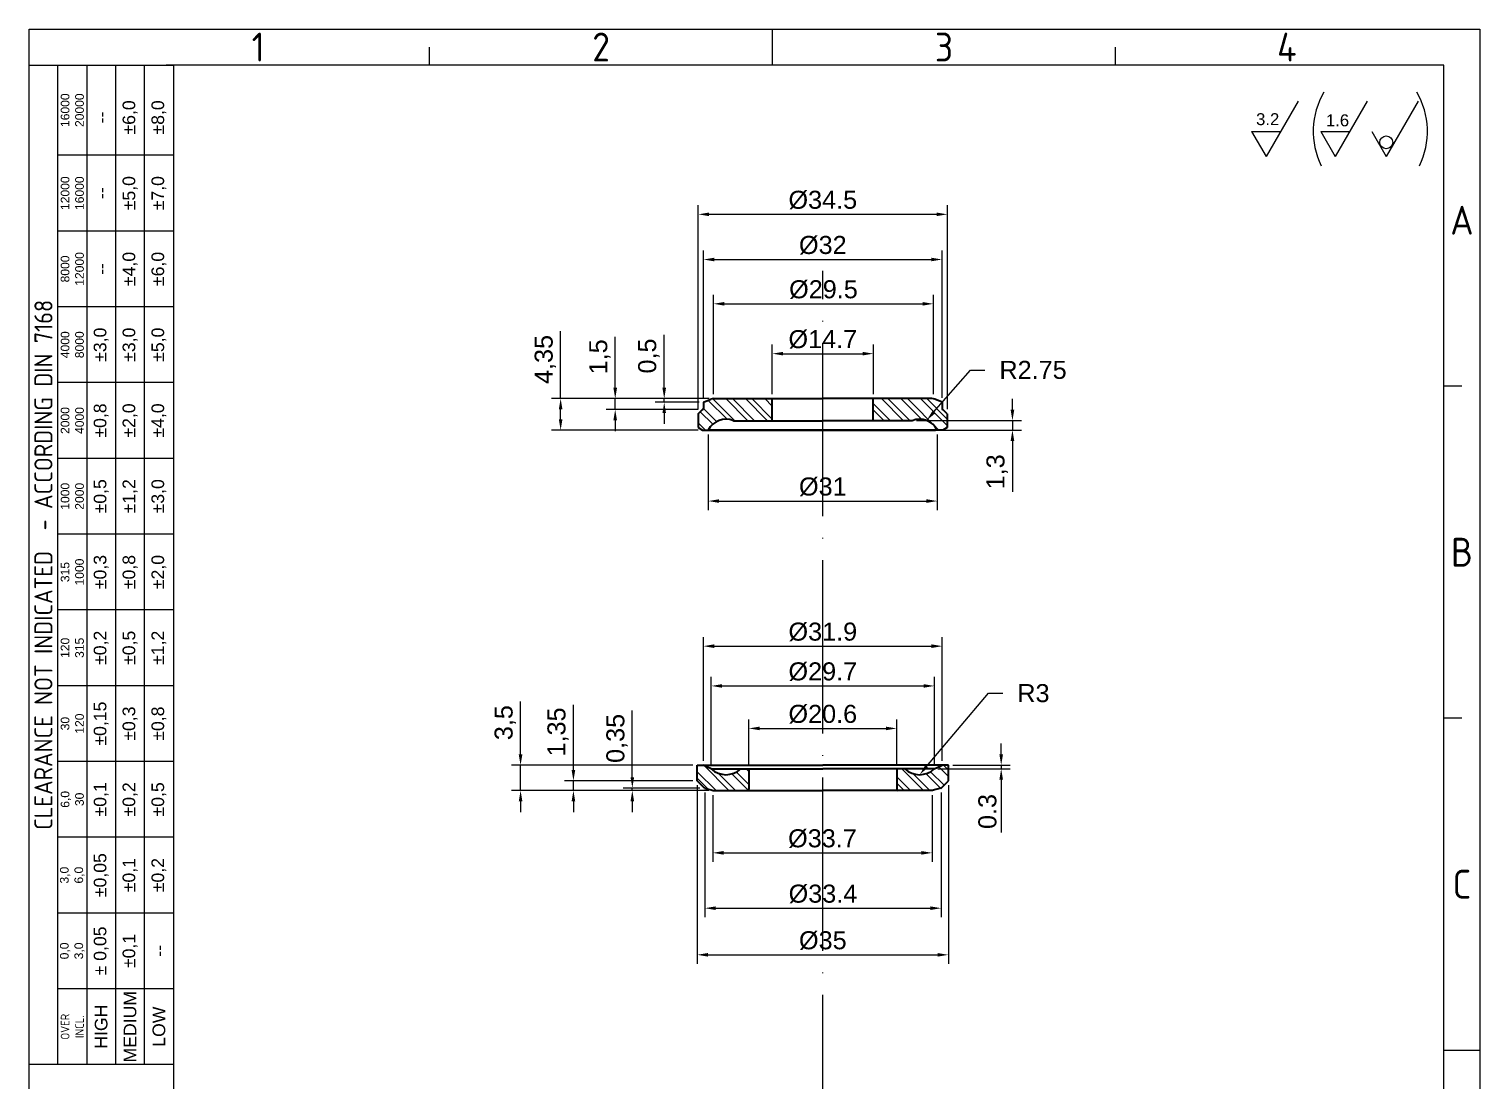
# Model space of a CAD drawing. Header units: millimetres. Extents: x 3311 to 3512, y 1102 to 1383.
# Drawn here: x 3311 to 3512, y 1236.8 to 1382.5 of the extents above; entities that cross this region are included whole.
import ezdxf
from ezdxf import colors
from ezdxf.entities.mleader import LeaderData, LeaderLine
from ezdxf.enums import TextEntityAlignment as Align
from ezdxf.math import Vec2, Vec3

# ---------------------------------------------------------------- set-up
doc = ezdxf.new("R2010")
doc.units = ezdxf.units.MM
doc.linetypes.add('ACAD_ISO04W100', pattern=[30, 24, -3, 0, -3])
for name, color, linetype, lineweight in [('AM_0', 7, 'Continuous', 40), ('AM_4', 1, 'ACAD_ISO04W100', 25), ('AM_5', 3, 'Continuous', 25), ('AM_7', 4, 'Continuous', 35)]:
    doc.layers.add(name, color=color, linetype=linetype, lineweight=lineweight)
doc.styles.add('ACISOTS', font='isocp.shx', dxfattribs={"height": 1})
doc.styles.get("Standard").update_dxf_attribs({"font": 'arial.ttf'})
doc.dimstyles.new('ISO-25', dxfattribs={"dimtxt": 2.5, "dimasz": 1.5, "dimexe": 1.25, "dimexo": 0.625, "dimtad": 1, "dimtxsty": 'Standard', "dimcen": 2.5, "dimadec": 0, "dimazin": 0, "dimtfac": 1, "dimtmove": 0, "dimatfit": 3, "dimfxl": 1, "dimarcsym": 0})

# ---------------------------------------------------------------- blocks, each defined once
blk = doc.blocks.new('*D11')
at = {"layer": 'AM_5', "color": 0, "lineweight": -2}
for p, q in [((3413.99, 1331.94), (3413.99, 1338.8)), ((3427.99, 1331.94), (3427.99, 1338.8)), ((3415.49, 1337.55), (3426.49, 1337.55))]:
    blk.add_line(p, q, dxfattribs=at)
at = {"layer": 'AM_5', "color": 0}
for points in [[(3415.49, 1337.8), (3415.49, 1337.3), (3413.99, 1337.55)], [(3426.49, 1337.8), (3426.49, 1337.3), (3427.99, 1337.55)]]:
    blk.add_solid(points, dxfattribs=at)
at = {"layer": 'Defpoints', "color": 0}
for p in [(3427.99, 1337.55), (3413.99, 1331.32), (3427.99, 1331.32)]:
    blk.add_point(p, dxfattribs=at)
at = {"layer": 'AM_5', "color": 0, "insert": (3420.99, 1339.52), "char_height": 2.5, "attachment_point": 5}
blk.add_mtext('%%C14.7', dxfattribs=at)
blk = doc.blocks.new('*D12')
at = {"layer": 'AM_5', "color": 0, "lineweight": -2}
for p, q in [((3405.86, 1331.94), (3405.86, 1345.71)), ((3436.3, 1331.92), (3436.3, 1345.71)), ((3407.36, 1344.46), (3434.8, 1344.46))]:
    blk.add_line(p, q, dxfattribs=at)
at = {"layer": 'AM_5', "color": 0}
for points in [[(3407.36, 1344.71), (3407.36, 1344.21), (3405.86, 1344.46)], [(3434.8, 1344.71), (3434.8, 1344.21), (3436.3, 1344.46)]]:
    blk.add_solid(points, dxfattribs=at)
at = {"layer": 'Defpoints', "color": 0}
for p in [(3436.3, 1344.46), (3405.86, 1331.32), (3436.3, 1331.3)]:
    blk.add_point(p, dxfattribs=at)
at = {"layer": 'AM_5', "color": 0, "insert": (3421.08, 1346.43), "char_height": 2.5, "attachment_point": 5}
blk.add_mtext('%%C29.5', dxfattribs=at)
blk = doc.blocks.new('*D13')
at = {"layer": 'AM_5', "color": 0, "lineweight": -2}
for p, q in [((3404.46, 1331.44), (3404.46, 1351.85)), ((3437.51, 1331.44), (3437.51, 1351.85)), ((3405.96, 1350.6), (3436.01, 1350.6))]:
    blk.add_line(p, q, dxfattribs=at)
at = {"layer": 'AM_5', "color": 0}
for points in [[(3405.96, 1350.85), (3405.96, 1350.35), (3404.46, 1350.6)], [(3436.01, 1350.85), (3436.01, 1350.35), (3437.51, 1350.6)]]:
    blk.add_solid(points, dxfattribs=at)
at = {"layer": 'Defpoints', "color": 0}
for p in [(3437.51, 1350.6), (3404.46, 1330.82), (3437.51, 1330.82)]:
    blk.add_point(p, dxfattribs=at)
at = {"layer": 'AM_5', "color": 0, "insert": (3420.99, 1352.57), "char_height": 2.5, "attachment_point": 5}
blk.add_mtext('%%C32', dxfattribs=at)
blk = doc.blocks.new('*D14')
at = {"layer": 'AM_5', "color": 0, "lineweight": -2}
for p, q in [((3403.74, 1329.84), (3403.74, 1358.11)), ((3405.24, 1356.86), (3436.74, 1356.86)), ((3438.24, 1329.84), (3438.24, 1358.11))]:
    blk.add_line(p, q, dxfattribs=at)
at = {"layer": 'AM_5', "color": 0}
for points in [[(3405.24, 1357.11), (3405.24, 1356.61), (3403.74, 1356.86)], [(3436.74, 1357.11), (3436.74, 1356.61), (3438.24, 1356.86)]]:
    blk.add_solid(points, dxfattribs=at)
at = {"layer": 'Defpoints', "color": 0}
for p in [(3438.24, 1356.86), (3403.74, 1329.22), (3438.24, 1329.22)]:
    blk.add_point(p, dxfattribs=at)
at = {"layer": 'AM_5', "color": 0, "insert": (3420.99, 1358.83), "char_height": 2.5, "attachment_point": 5}
blk.add_mtext('%%C34.5', dxfattribs=at)
blk = doc.blocks.new('*D15')
at = {"layer": 'AM_5', "color": 0, "lineweight": -2}
for p, q in [((3399.02, 1332.82), (3399.02, 1340.14)), ((3405.24, 1331.32), (3397.77, 1331.32)), ((3403.84, 1330.82), (3397.77, 1330.82)), ((3399.02, 1330.82), (3399.02, 1331.32)), ((3399.02, 1329.32), (3399.02, 1327.82))]:
    blk.add_line(p, q, dxfattribs=at)
at = {"layer": 'AM_5', "color": 0}
for points in [[(3398.77, 1332.82), (3399.27, 1332.82), (3399.02, 1331.32)], [(3398.77, 1329.32), (3399.27, 1329.32), (3399.02, 1330.82)]]:
    blk.add_solid(points, dxfattribs=at)
at = {"layer": 'Defpoints', "color": 0}
for p in [(3399.02, 1330.82), (3404.46, 1330.82), (3405.86, 1331.32)]:
    blk.add_point(p, dxfattribs=at)
at = {"layer": 'AM_5', "color": 0, "insert": (3396.89, 1337.23), "char_height": 2.5, "attachment_point": 5, "rotation": 90}
blk.add_mtext('0,5', dxfattribs=at)
blk = doc.blocks.new('*D16')
at = {"layer": 'AM_5', "color": 0, "lineweight": -2}
for p, q in [((3392.23, 1332.82), (3392.23, 1339.9)), ((3405.24, 1331.32), (3390.98, 1331.32)), ((3392.23, 1329.82), (3392.23, 1331.32)), ((3403.72, 1329.82), (3390.98, 1329.82)), ((3392.23, 1328.32), (3392.23, 1326.82))]:
    blk.add_line(p, q, dxfattribs=at)
at = {"layer": 'AM_5', "color": 0}
for points in [[(3391.98, 1332.82), (3392.48, 1332.82), (3392.23, 1331.32)], [(3391.98, 1328.32), (3392.48, 1328.32), (3392.23, 1329.82)]]:
    blk.add_solid(points, dxfattribs=at)
at = {"layer": 'Defpoints', "color": 0}
for p in [(3405.86, 1331.32), (3392.23, 1329.82), (3404.34, 1329.82)]:
    blk.add_point(p, dxfattribs=at)
at = {"layer": 'AM_5', "color": 0, "insert": (3390.11, 1337.11), "char_height": 2.5, "attachment_point": 5, "rotation": 90}
blk.add_mtext('1,5', dxfattribs=at)
blk = doc.blocks.new('*D17')
at = {"layer": 'AM_5', "color": 0, "lineweight": -2}
for p, q in [((3384.67, 1331.32), (3384.67, 1340.68)), ((3405.24, 1331.32), (3383.42, 1331.32)), ((3384.67, 1328.47), (3384.67, 1329.82)), ((3403.71, 1326.97), (3383.42, 1326.97))]:
    blk.add_line(p, q, dxfattribs=at)
at = {"layer": 'AM_5', "color": 0}
for points in [[(3384.42, 1329.82), (3384.92, 1329.82), (3384.67, 1331.32)], [(3384.42, 1328.47), (3384.92, 1328.47), (3384.67, 1326.97)]]:
    blk.add_solid(points, dxfattribs=at)
at = {"layer": 'Defpoints', "color": 0}
for p in [(3405.86, 1331.32), (3384.67, 1326.97), (3404.34, 1326.97)]:
    blk.add_point(p, dxfattribs=at)
at = {"layer": 'AM_5', "color": 0, "insert": (3382.55, 1336.75), "char_height": 2.5, "attachment_point": 5, "rotation": 90}
blk.add_mtext('4,35', dxfattribs=at)
blk = doc.blocks.new('*D18')
at = {"layer": 'AM_5', "color": 0, "lineweight": -2}
for p, q in [((3447.26, 1329.77), (3447.26, 1331.27)), ((3433.99, 1328.27), (3448.51, 1328.27)), ((3437.23, 1326.97), (3448.51, 1326.97)), ((3447.26, 1328.27), (3447.26, 1326.97)), ((3447.26, 1325.47), (3447.26, 1318.4))]:
    blk.add_line(p, q, dxfattribs=at)
at = {"layer": 'AM_5', "color": 0}
for points in [[(3447.01, 1329.77), (3447.51, 1329.77), (3447.26, 1328.27)], [(3447.01, 1325.47), (3447.51, 1325.47), (3447.26, 1326.97)]]:
    blk.add_solid(points, dxfattribs=at)
at = {"layer": 'Defpoints', "color": 0}
for p in [(3433.37, 1328.27), (3436.6, 1326.97), (3447.26, 1326.97)]:
    blk.add_point(p, dxfattribs=at)
at = {"layer": 'AM_5', "color": 0, "insert": (3445.14, 1321.18), "char_height": 2.5, "attachment_point": 5, "rotation": 90}
blk.add_mtext('1,3', dxfattribs=at)
blk = doc.blocks.new('*D19')
at = {"layer": 'AM_5', "color": 0, "lineweight": -2}
for p, q in [((3405.13, 1326.34), (3405.13, 1315.88)), ((3436.85, 1326.34), (3436.85, 1315.88)), ((3406.63, 1317.13), (3435.35, 1317.13))]:
    blk.add_line(p, q, dxfattribs=at)
at = {"layer": 'AM_5', "color": 0}
for points in [[(3406.63, 1317.38), (3406.63, 1316.88), (3405.13, 1317.13)], [(3435.35, 1317.38), (3435.35, 1316.88), (3436.85, 1317.13)]]:
    blk.add_solid(points, dxfattribs=at)
at = {"layer": 'Defpoints', "color": 0}
for p in [(3405.13, 1326.97), (3436.85, 1326.97), (3436.85, 1317.13)]:
    blk.add_point(p, dxfattribs=at)
at = {"layer": 'AM_5', "color": 0, "insert": (3420.99, 1319.1), "char_height": 2.5, "attachment_point": 5}
blk.add_mtext('%%C31', dxfattribs=at)
blk = doc.blocks.new('*D20')
at = {"layer": 'AM_5', "color": 0, "lineweight": -2}
for p, q in [((3403.59, 1277.74), (3403.59, 1253)), ((3438.38, 1277.74), (3438.38, 1253)), ((3405.09, 1254.25), (3436.88, 1254.25))]:
    blk.add_line(p, q, dxfattribs=at)
at = {"layer": 'AM_5', "color": 0}
for points in [[(3405.09, 1254.5), (3405.09, 1254), (3403.59, 1254.25)], [(3436.88, 1254.5), (3436.88, 1254), (3438.38, 1254.25)]]:
    blk.add_solid(points, dxfattribs=at)
at = {"layer": 'Defpoints', "color": 0}
for p in [(3403.59, 1278.36), (3438.38, 1278.36), (3438.38, 1254.25)]:
    blk.add_point(p, dxfattribs=at)
at = {"layer": 'AM_5', "color": 0, "insert": (3420.99, 1256.22), "char_height": 2.5, "attachment_point": 5}
blk.add_mtext('%%C35', dxfattribs=at)
blk = doc.blocks.new('*D21')
at = {"layer": 'AM_5', "color": 0, "lineweight": -2}
for p, q in [((3404.64, 1276.74), (3404.64, 1259.46)), ((3437.38, 1276.74), (3437.38, 1259.46)), ((3406.14, 1260.71), (3435.88, 1260.71))]:
    blk.add_line(p, q, dxfattribs=at)
at = {"layer": 'AM_5', "color": 0}
for points in [[(3406.14, 1260.96), (3406.14, 1260.46), (3404.64, 1260.71)], [(3435.88, 1260.96), (3435.88, 1260.46), (3437.38, 1260.71)]]:
    blk.add_solid(points, dxfattribs=at)
at = {"layer": 'Defpoints', "color": 0}
for p in [(3404.64, 1277.36), (3437.38, 1277.36), (3437.38, 1260.71)]:
    blk.add_point(p, dxfattribs=at)
at = {"layer": 'AM_5', "color": 0, "insert": (3421.01, 1262.68), "char_height": 2.5, "attachment_point": 5}
blk.add_mtext('%%C33.4', dxfattribs=at)
blk = doc.blocks.new('*D22')
at = {"layer": 'AM_5', "color": 0, "lineweight": -2}
for p, q in [((3405.74, 1276.39), (3405.74, 1267.13)), ((3436.13, 1276.39), (3436.13, 1267.13)), ((3407.24, 1268.38), (3434.63, 1268.38))]:
    blk.add_line(p, q, dxfattribs=at)
at = {"layer": 'AM_5', "color": 0}
for points in [[(3407.24, 1268.63), (3407.24, 1268.13), (3405.74, 1268.38)], [(3434.63, 1268.63), (3434.63, 1268.13), (3436.13, 1268.38)]]:
    blk.add_solid(points, dxfattribs=at)
at = {"layer": 'Defpoints', "color": 0}
for p in [(3405.74, 1277.01), (3436.13, 1277.01), (3436.13, 1268.38)]:
    blk.add_point(p, dxfattribs=at)
at = {"layer": 'AM_5', "color": 0, "insert": (3420.94, 1270.35), "char_height": 2.5, "attachment_point": 5}
blk.add_mtext('%%C33.7', dxfattribs=at)
blk = doc.blocks.new('*D23')
at = {"layer": 'AM_5', "color": 0, "lineweight": -2}
for p, q in [((3410.74, 1280.64), (3410.74, 1286.87)), ((3431.23, 1280.64), (3431.23, 1286.87)), ((3412.24, 1285.62), (3429.73, 1285.62))]:
    blk.add_line(p, q, dxfattribs=at)
at = {"layer": 'AM_5', "color": 0}
for points in [[(3412.24, 1285.87), (3412.24, 1285.37), (3410.74, 1285.62)], [(3429.73, 1285.87), (3429.73, 1285.37), (3431.23, 1285.62)]]:
    blk.add_solid(points, dxfattribs=at)
at = {"layer": 'Defpoints', "color": 0}
for p in [(3431.23, 1285.62), (3410.74, 1280.01), (3431.23, 1280.01)]:
    blk.add_point(p, dxfattribs=at)
at = {"layer": 'AM_5', "color": 0, "insert": (3420.99, 1287.59), "char_height": 2.5, "attachment_point": 5}
blk.add_mtext('%%C20.6', dxfattribs=at)
blk = doc.blocks.new('*D24')
at = {"layer": 'AM_5', "color": 0, "lineweight": -2}
for p, q in [((3404.44, 1281.14), (3404.44, 1298.27)), ((3405.94, 1297.02), (3436.04, 1297.02)), ((3437.54, 1281.14), (3437.54, 1298.27))]:
    blk.add_line(p, q, dxfattribs=at)
at = {"layer": 'AM_5', "color": 0}
for points in [[(3405.94, 1297.27), (3405.94, 1296.77), (3404.44, 1297.02)], [(3436.04, 1297.27), (3436.04, 1296.77), (3437.54, 1297.02)]]:
    blk.add_solid(points, dxfattribs=at)
at = {"layer": 'Defpoints', "color": 0}
for p in [(3437.54, 1297.02), (3404.44, 1280.51), (3437.54, 1280.51)]:
    blk.add_point(p, dxfattribs=at)
at = {"layer": 'AM_5', "color": 0, "insert": (3420.99, 1298.99), "char_height": 2.5, "attachment_point": 5}
blk.add_mtext('%%C31.9', dxfattribs=at)
blk = doc.blocks.new('*D25')
at = {"layer": 'AM_5', "color": 0, "lineweight": -2}
for p, q in [((3405.54, 1280.64), (3405.54, 1292.76)), ((3436.44, 1280.64), (3436.44, 1292.76)), ((3407.04, 1291.51), (3434.94, 1291.51))]:
    blk.add_line(p, q, dxfattribs=at)
at = {"layer": 'AM_5', "color": 0}
for points in [[(3407.04, 1291.76), (3407.04, 1291.26), (3405.54, 1291.51)], [(3434.94, 1291.76), (3434.94, 1291.26), (3436.44, 1291.51)]]:
    blk.add_solid(points, dxfattribs=at)
at = {"layer": 'Defpoints', "color": 0}
for p in [(3436.44, 1291.51), (3405.54, 1280.01), (3436.44, 1280.01)]:
    blk.add_point(p, dxfattribs=at)
at = {"layer": 'AM_5', "color": 0, "insert": (3420.99, 1293.48), "char_height": 2.5, "attachment_point": 5}
blk.add_mtext('%%C29.7', dxfattribs=at)
blk = doc.blocks.new('*D26')
at = {"layer": 'AM_5', "color": 0, "lineweight": -2}
for p, q in [((3394.6, 1278.86), (3394.6, 1288.12)), ((3403.97, 1277.36), (3393.35, 1277.36)), ((3405.22, 1277.01), (3393.35, 1277.01)), ((3394.6, 1277.01), (3394.6, 1277.36)), ((3394.6, 1275.51), (3394.6, 1274.01))]:
    blk.add_line(p, q, dxfattribs=at)
at = {"layer": 'AM_5', "color": 0}
for points in [[(3394.35, 1278.86), (3394.85, 1278.86), (3394.6, 1277.36)], [(3394.35, 1275.51), (3394.85, 1275.51), (3394.6, 1277.01)]]:
    blk.add_solid(points, dxfattribs=at)
at = {"layer": 'Defpoints', "color": 0}
for p in [(3394.6, 1277.36), (3404.59, 1277.36), (3405.84, 1277.01)]:
    blk.add_point(p, dxfattribs=at)
at = {"layer": 'AM_5', "color": 0, "insert": (3392.48, 1284.24), "char_height": 2.5, "attachment_point": 5, "rotation": 90}
blk.add_mtext('0,35', dxfattribs=at)
blk = doc.blocks.new('*D27')
at = {"layer": 'AM_5', "color": 0, "lineweight": -2}
for p, q in [((3386.44, 1279.86), (3386.44, 1288.89)), ((3402.97, 1278.36), (3385.19, 1278.36)), ((3386.44, 1277.01), (3386.44, 1278.36)), ((3404.59, 1277.01), (3385.19, 1277.01)), ((3386.44, 1275.51), (3386.44, 1274.01))]:
    blk.add_line(p, q, dxfattribs=at)
at = {"layer": 'AM_5', "color": 0}
for points in [[(3386.19, 1279.86), (3386.69, 1279.86), (3386.44, 1278.36)], [(3386.19, 1275.51), (3386.69, 1275.51), (3386.44, 1277.01)]]:
    blk.add_solid(points, dxfattribs=at)
at = {"layer": 'Defpoints', "color": 0}
for p in [(3386.44, 1278.36), (3403.59, 1278.36), (3405.22, 1277.01)]:
    blk.add_point(p, dxfattribs=at)
at = {"layer": 'AM_5', "color": 0, "insert": (3384.32, 1285.13), "char_height": 2.5, "attachment_point": 5, "rotation": 90}
blk.add_mtext('1,35', dxfattribs=at)
blk = doc.blocks.new('*D28')
at = {"layer": 'AM_5', "color": 0, "lineweight": -2}
for p, q in [((3379.12, 1282.01), (3379.12, 1289.33)), ((3402.97, 1280.51), (3377.87, 1280.51)), ((3379.12, 1277.01), (3379.12, 1280.51)), ((3405.12, 1277.01), (3377.87, 1277.01)), ((3379.12, 1275.51), (3379.12, 1274.01))]:
    blk.add_line(p, q, dxfattribs=at)
at = {"layer": 'AM_5', "color": 0}
for points in [[(3378.87, 1282.01), (3379.37, 1282.01), (3379.12, 1280.51)], [(3378.87, 1275.51), (3379.37, 1275.51), (3379.12, 1277.01)]]:
    blk.add_solid(points, dxfattribs=at)
at = {"layer": 'Defpoints', "color": 0}
for p in [(3403.59, 1280.51), (3379.12, 1277.01), (3405.74, 1277.01)]:
    blk.add_point(p, dxfattribs=at)
at = {"layer": 'AM_5', "color": 0, "insert": (3377, 1286.42), "char_height": 2.5, "attachment_point": 5, "rotation": 90}
blk.add_mtext('3,5', dxfattribs=at)
blk = doc.blocks.new('*D29')
at = {"layer": 'AM_5', "color": 0, "lineweight": -2}
for p, q in [((3445.7, 1282.01), (3445.7, 1283.51)), ((3439.01, 1280.51), (3446.95, 1280.51)), ((3445.7, 1280.51), (3445.7, 1280.01)), ((3436.93, 1280.01), (3446.95, 1280.01)), ((3445.7, 1278.51), (3445.7, 1271.21))]:
    blk.add_line(p, q, dxfattribs=at)
at = {"layer": 'AM_5', "color": 0}
for points in [[(3445.45, 1282.01), (3445.95, 1282.01), (3445.7, 1280.51)], [(3445.45, 1278.51), (3445.95, 1278.51), (3445.7, 1280.01)]]:
    blk.add_solid(points, dxfattribs=at)
at = {"layer": 'Defpoints', "color": 0}
for p in [(3438.38, 1280.51), (3436.3, 1280.01), (3445.7, 1280.01)]:
    blk.add_point(p, dxfattribs=at)
at = {"layer": 'AM_5', "color": 0, "insert": (3443.8, 1274.11), "char_height": 2.5, "attachment_point": 5, "rotation": 90}
blk.add_mtext('0.3', dxfattribs=at)

msp = doc.modelspace()

# ---------------------------------------------------------------- hatches: boundary and pattern name
at = {"layer": 'AM_7'}
h = msp.add_hatch(dxfattribs=at)
h.set_pattern_fill('ANSI32', color=256, scale=0.2, angle=90, style=0)
h.paths.add_polyline_path([(3413.985, 1331.317), (3405.863, 1331.317, 0.0990195), (3405.478, 1331.24), (3404.463, 1330.817), (3404.463, 1329.937, -0.4142136), (3404.343, 1329.817), (3404.337, 1329.817), (3403.735, 1329.215), (3403.735, 1327.314), (3404.335, 1326.967), (3405.125, 1326.967, -0.3886312), (3408.605, 1328.267), (3413.985, 1328.267)])
h.paths.add_polyline_path([(3437.508, 1330.817), (3436.493, 1331.24, 0.0990195), (3436.108, 1331.317), (3427.985, 1331.317), (3427.985, 1328.267), (3433.366, 1328.267, -0.3886312), (3436.845, 1326.967), (3437.635, 1326.967), (3438.235, 1327.314), (3438.235, 1329.215), (3437.634, 1329.817), (3437.628, 1329.817, -0.4142136), (3437.508, 1329.937)])
h = msp.add_hatch(dxfattribs=at)
h.set_pattern_fill('ANSI32', color=256, scale=0.2, angle=90, style=0)
h.paths.add_polyline_path([(3410.74, 1280.011), (3409.615, 1280.011, -0.3922323), (3405.535, 1280.011), (3404.435, 1280.511), (3403.59, 1280.511), (3403.59, 1278.361), (3404.59, 1277.361), (3404.64, 1277.361), (3405.84, 1277.011), (3410.54, 1277.011, 0.4142136), (3410.74, 1277.211)])
h.paths.add_polyline_path([(3438.381, 1278.361), (3438.381, 1280.511), (3437.536, 1280.511), (3436.436, 1280.011, -0.3922323), (3432.356, 1280.011), (3431.231, 1280.011), (3431.231, 1277.211, 0.4142136), (3431.431, 1277.011), (3432.081, 1277.011), (3436.131, 1277.011), (3437.331, 1277.361), (3437.381, 1277.361)])

# ---------------------------------------------------------------- linework, layer by layer
at = {"color": 135, "lineweight": 25}
for p, q in [((3311.026, 1101.54), (3311.026, 1382.54)), ((3311.026, 1382.54), (3512.026, 1382.54)), ((3414.026, 1377.54), (3414.026, 1382.54)), ((3512.026, 1382.54), (3512.026, 1101.54)), ((3366.526, 1377.54), (3366.526, 1380.04)), ((3461.526, 1377.54), (3461.526, 1380.04)), ((3315.026, 1239.04), (3315.026, 1377.54)), ((3319.026, 1377.54), (3319.026, 1239.04)), ((3323.026, 1377.54), (3323.026, 1239.04)), ((3327.026, 1239.04), (3327.026, 1377.54)), ((3331.026, 1365.04), (3315.026, 1365.04)), ((3331.026, 1354.54), (3315.026, 1354.54)), ((3331.026, 1344.04), (3315.026, 1344.04)), ((3331.026, 1333.54), (3315.026, 1333.54)), ((3509.526, 1333.04), (3507.026, 1333.04)), ((3331.026, 1323.04), (3315.026, 1323.04)), ((3331.026, 1312.54), (3315.026, 1312.54)), ((3331.026, 1302.04), (3315.026, 1302.04)), ((3331.026, 1291.54), (3315.026, 1291.54)), ((3509.526, 1287.04), (3507.026, 1287.04)), ((3331.026, 1281.04), (3315.026, 1281.04)), ((3331.026, 1270.54), (3315.026, 1270.54)), ((3331.026, 1260.04), (3315.026, 1260.04)), ((3331.026, 1249.54), (3315.026, 1249.54)), ((3507.026, 1241.04), (3512.026, 1241.04))]:
    msp.add_line(p, q, dxfattribs=at)
for p, q in [((3507.026, 1377.54), (3330.026, 1377.54)), ((3331.026, 1377.54), (3331.026, 1106.54)), ((3507.026, 1106.54), (3507.026, 1377.54))]:
    msp.add_line(p, q)
msp.add_lwpolyline([(3331.026, 1377.54), (3331.026, 1239.04), (3311.026, 1239.04), (3311.026, 1377.54)], close=True, dxfattribs=at)
at = {"layer": 'AM_0'}
for p, q in [((3404.463, 1330.817), (3405.478, 1331.24)), ((3404.463, 1330.817), (3404.463, 1329.937)), ((3405.863, 1331.317), (3420.985, 1331.317)), ((3413.985, 1328.267), (3413.985, 1331.317)), ((3436.108, 1331.317), (3420.985, 1331.317)), ((3427.985, 1328.267), (3427.985, 1331.317)), ((3437.508, 1330.817), (3436.493, 1331.24)), ((3437.508, 1330.817), (3437.508, 1329.937)), ((3403.735, 1329.215), (3404.337, 1329.817)), ((3403.735, 1329.215), (3403.735, 1327.314)), ((3404.343, 1329.817), (3404.337, 1329.817)), ((3437.628, 1329.817), (3437.634, 1329.817)), ((3438.235, 1329.215), (3437.634, 1329.817)), ((3438.235, 1329.215), (3438.235, 1327.314)), ((3403.735, 1327.314), (3404.335, 1326.967)), ((3404.335, 1326.967), (3405.367, 1326.967)), ((3405.367, 1326.967), (3420.985, 1326.967)), ((3420.985, 1326.967), (3405.367, 1326.967)), ((3408.605, 1328.267), (3420.985, 1328.267)), ((3433.366, 1328.267), (3420.985, 1328.267)), ((3436.604, 1326.967), (3420.985, 1326.967)), ((3420.985, 1326.967), (3436.604, 1326.967)), ((3437.635, 1326.967), (3436.604, 1326.967)), ((3438.235, 1327.314), (3437.635, 1326.967)), ((3403.59, 1278.361), (3403.59, 1280.511)), ((3403.59, 1280.511), (3405.14, 1280.511)), ((3404.435, 1280.511), (3405.457, 1280.511)), ((3404.435, 1280.511), (3420.99, 1280.511)), ((3405.535, 1280.011), (3404.435, 1280.511)), ((3437.536, 1280.511), (3420.981, 1280.511)), ((3436.436, 1280.011), (3437.536, 1280.511)), ((3437.536, 1280.511), (3436.514, 1280.511)), ((3438.381, 1280.511), (3436.831, 1280.511)), ((3438.381, 1278.361), (3438.381, 1280.511)), ((3404.59, 1277.361), (3403.59, 1278.361)), ((3405.535, 1280.011), (3420.99, 1280.011)), ((3405.535, 1280.011), (3405.797, 1280.011)), ((3409.353, 1280.011), (3420.99, 1280.011)), ((3409.353, 1280.011), (3409.615, 1280.011)), ((3410.74, 1280.011), (3410.74, 1277.211)), ((3432.618, 1280.011), (3420.981, 1280.011)), ((3436.436, 1280.011), (3420.981, 1280.011)), ((3431.231, 1280.011), (3431.231, 1277.211)), ((3432.618, 1280.011), (3432.356, 1280.011)), ((3436.436, 1280.011), (3436.174, 1280.011)), ((3437.381, 1277.361), (3438.381, 1278.361)), ((3404.64, 1277.361), (3404.59, 1277.361)), ((3404.64, 1277.361), (3405.84, 1277.011)), ((3405.74, 1277.011), (3420.99, 1277.011)), ((3405.74, 1277.011), (3420.99, 1277.011)), ((3409.89, 1277.011), (3420.99, 1277.011)), ((3409.89, 1277.011), (3420.99, 1277.011)), ((3436.231, 1277.011), (3420.981, 1277.011)), ((3436.231, 1277.011), (3420.981, 1277.011)), ((3432.081, 1277.011), (3420.981, 1277.011)), ((3432.081, 1277.011), (3420.981, 1277.011)), ((3437.331, 1277.361), (3436.131, 1277.011)), ((3437.331, 1277.361), (3437.381, 1277.361))]:
    msp.add_line(p, q, dxfattribs=at)
for centre, radius, start, end in [((3405.863, 1330.317), 1, 90, 112.61986), ((3436.108, 1330.317), 1, 67.38014, 90), ((3404.343, 1329.937), 0.12, 270, 0), ((3437.628, 1329.937), 0.12, 180, 270), ((3407.575, 1325.717), 2.75, 68.0136, 152.96431), ((3434.396, 1325.717), 2.75, 27.03569, 111.9864), ((3407.575, 1282.211), 3, 227.16657, 312.83343), ((3434.396, 1282.211), 3, 227.16657, 312.83343), ((3410.54, 1277.211), 0.2, 270, 0), ((3431.431, 1277.211), 0.2, 180, 270)]:
    msp.add_arc(centre, radius, start, end, dxfattribs=at)
at = {"layer": 'AM_4'}
msp.add_line((3420.985, 1194.622), (3420.985, 1349.027), dxfattribs=at)
at = {"layer": 'AM_5'}
for p, q in [((3486.826, 1372.525), (3482.4, 1364.858)), ((3496.412, 1372.525), (3491.986, 1364.858)), ((3503.46, 1372.525), (3499.034, 1364.858)), ((3480.388, 1368.343), (3484.412, 1368.343)), ((3480.388, 1368.343), (3482.4, 1364.858)), ((3489.974, 1368.343), (3493.998, 1368.343)), ((3489.974, 1368.343), (3491.986, 1364.858)), ((3497.022, 1368.343), (3499.034, 1364.858))]:
    msp.add_line(p, q, dxfattribs=at)
msp.add_circle((3499.042, 1366.833), 0.892, dxfattribs=at)
for centre, start, end in [((3499.762, 1368.335), 149.81687, 205.95777), ((3493.905, 1368.335), 334.04223, 30.18313)]:
    msp.add_arc(centre, 10.835, start, end, dxfattribs=at)

# ---------------------------------------------------------------- texts
at = {"color": 135, "lineweight": 25, "style": 'ACISOTS'}
for s, p in [('1', (3342.776, 1380.04)), ('2', (3390.276, 1380.04)), ('3', (3437.776, 1380.04)), ('4', (3485.276, 1380.04)), ('A', (3509.526, 1356.04)), ('B', (3509.526, 1310.04)), ('C', (3509.526, 1264.04))]:
    msp.add_text(s, height=4, dxfattribs=at).set_placement(p, align=Align.MIDDLE)
at = {"color": 135, "lineweight": 25, "attachment_point": 5, "rotation": 90}
for s, insert, char_height, width in [('16000\\P20000', (3317.026, 1371.29), 1.2, 12.5), ('--', (3321.026, 1370.29), 1.75, 10.5), ('±6,0', (3325.026, 1370.29), 1.75, 10.5), ('±8,0', (3329.026, 1370.29), 1.75, 10.5), ('12000\\P16000', (3317.026, 1359.79), 1.2, 10.5), ('±5,0', (3325.026, 1359.79), 1.75, 10.5), ('±7,0', (3329.026, 1359.79), 1.75, 10.5), ('--', (3321.026, 1359.79), 1.75, 10.5), ('8000\\P12000', (3317.026, 1349.29), 1.2, 10.5), ('±4,0', (3325.026, 1349.29), 1.75, 10.5), ('±6,0', (3329.026, 1349.29), 1.75, 10.5), ('--', (3321.026, 1349.29), 1.75, 10.5), ('{\\Fisocp.shx|c0;CLEARANCE NOT INDICATED  - ACCORDING DIN 7168}', (3313.026, 1308.29), 2.5, 138.5), ('±3,0', (3321.026, 1338.79), 1.75, 10.5), ('±3,0', (3325.026, 1338.79), 1.75, 10.5), ('±5,0', (3329.026, 1338.79), 1.75, 10.5), ('4000\\P8000', (3317.026, 1338.79), 1.2, 10.5), ('2000\\P4000', (3317.026, 1328.29), 1.2, 10.5), ('±0,8', (3321.026, 1328.29), 1.75, 10.5), ('±2,0', (3325.026, 1328.29), 1.75, 10.5), ('±4,0', (3329.026, 1328.29), 1.75, 10.5), ('1000\\P2000', (3317.026, 1317.79), 1.2, 10.5), ('±0,5', (3321.026, 1317.79), 1.75, 10.5), ('±1,2', (3325.026, 1317.79), 1.75, 10.5), ('±3,0', (3329.026, 1317.79), 1.75, 10.5), ('315\\P1000', (3317.026, 1307.29), 1.2, 10.5), ('±0,3', (3321.026, 1307.29), 1.75, 10.5), ('±0,8', (3325.026, 1307.29), 1.75, 10.5), ('±2,0', (3329.026, 1307.29), 1.75, 10.5), ('±0,2', (3321.026, 1296.79), 1.75, 10.5), ('±0,5', (3325.026, 1296.79), 1.75, 10.5), ('±1,2', (3329.026, 1296.79), 1.75, 10.5), ('120\\P315', (3317.026, 1296.79), 1.2, 10.5), ('±0,15', (3321.026, 1286.29), 1.75, 10.5), ('±0,3', (3325.026, 1286.29), 1.75, 10.5), ('±0,8', (3329.026, 1286.29), 1.75, 10.5), ('30\\P120', (3317.026, 1286.29), 1.2, 10.5), ('6,0\\P30', (3317.026, 1275.79), 1.2, 10.5), ('±0,1', (3321.026, 1275.79), 1.75, 10.5), ('±0,2', (3325.026, 1275.79), 1.75, 10.5), ('±0,5', (3329.026, 1275.79), 1.75, 10.5), ('3,0\\P6,0', (3317.026, 1265.29), 1.2, 10.5), ('±0,05', (3321.026, 1265.29), 1.75, 10.5), ('±0,1', (3325.026, 1265.29), 1.75, 10.5), ('±0,2', (3329.026, 1265.29), 1.75, 10.5), ('± 0,05', (3321.026, 1254.79), 1.75, 10.5), ('\\pt4.79529;±0,1', (3325.026, 1254.79), 1.75, 10.5), ('0,0\\P3,0', (3317.026, 1254.79), 1.2, 10.5), ('--', (3329.026, 1254.79), 1.75, 10.5), ('MEDIUM', (3325.026, 1244.29), 1.75, 10.5), ('HIGH', (3321.026, 1244.29), 1.75, 10.5), ('LOW', (3329.026, 1244.29), 1.75, 10.5), ('{\\Fisocp.shx|c0;OVER\\PINCL.}', (3317.026, 1244.29), 1.2, 10.5)]:
    msp.add_mtext(s, dxfattribs=dict(at, insert=insert, char_height=char_height, width=width))
at = {"layer": 'AM_5', "char_height": 1.656, "attachment_point": 1}
for s, insert in [('3.2', (3481.009, 1370.873)), ('1.6', (3490.682, 1370.713))]:
    msp.add_mtext_dynamic_manual_height_columns(s, width=18.23779, gutter_width=12.5, heights=[0], dxfattribs=dict(at, insert=insert))

# ---------------------------------------------------------------- dimensions: what is measured, and where the dimension line sits
at = {"layer": 'AM_5'}
for base, p1, p2, text, picture, middle in [((3438.235, 1356.859), (3403.735, 1329.215), (3438.235, 1329.215), '%%C34.5', '*D14', (3420.985, 1358.831)), ((3437.508, 1350.6), (3404.463, 1330.817), (3437.508, 1330.817), '%%C32', '*D13', (3420.985, 1352.572)), ((3436.304, 1344.457), (3405.863, 1331.317), (3436.304, 1331.298), '%%C29.5', '*D12', (3421.084, 1346.429)), ((3427.985, 1337.553), (3413.985, 1331.317), (3427.985, 1331.317), '%%C14.7', '*D11', (3420.985, 1339.525)), ((3436.845, 1317.134), (3405.125, 1326.967), (3436.845, 1326.967), '%%C31', '*D19', (3420.985, 1319.105)), ((3437.536, 1297.015), (3404.435, 1280.511), (3437.536, 1280.511), '%%C31.9', '*D24', (3420.985, 1298.987)), ((3436.436, 1291.509), (3405.535, 1280.011), (3436.436, 1280.011), '%%C29.7', '*D25', (3420.985, 1293.481)), ((3431.231, 1285.619), (3410.74, 1280.011), (3431.231, 1280.011), '%%C20.6', '*D23', (3420.985, 1287.59)), ((3438.381, 1254.251), (3403.59, 1278.361), (3438.381, 1278.361), '%%C35', '*D20', (3420.985, 1256.223)), ((3437.381, 1260.706), (3404.64, 1277.361), (3437.381, 1277.361), '%%C33.4', '*D21', (3421.01, 1262.677)), ((3436.131, 1268.377), (3405.74, 1277.011), (3436.131, 1277.011), '%%C33.7', '*D22', (3420.935, 1270.348))]:
    dim = msp.add_linear_dim(base=base, p1=p1, p2=p2, text=text, dimstyle='ISO-25', dxfattribs=at)
    dim.commit()
    dim.dimension.update_dxf_attribs({"geometry": picture, "text_midpoint": middle})
for base, p1, p2, picture, middle in [((3384.672, 1326.967), (3405.863, 1331.317), (3404.335, 1326.967), '*D17', (3384.672, 1336.749)), ((3392.234, 1329.817), (3405.863, 1331.317), (3404.343, 1329.817), '*D16', (3392.234, 1337.11)), ((3399.021, 1330.817), (3405.863, 1331.317), (3404.463, 1330.817), '*D15', (3399.021, 1337.227)), ((3379.123, 1277.011), (3403.59, 1280.511), (3405.74, 1277.011), '*D28', (3379.123, 1286.421))]:
    dim = msp.add_linear_dim(base=base, p1=p1, p2=p2, angle=90, dimstyle='ISO-25', dxfattribs=at)
    dim.commit()
    dim.dimension.update_dxf_attribs({"geometry": picture, "text_midpoint": middle, "dimtype": 160})
for base, p1, p2, picture, middle in [((3447.264, 1326.967), (3433.366, 1328.267), (3436.604, 1326.967), '*D18', (3445.137, 1321.184)), ((3386.443, 1278.361), (3405.215, 1277.011), (3403.59, 1278.361), '*D27', (3384.316, 1285.125)), ((3394.604, 1277.361), (3405.84, 1277.011), (3404.59, 1277.361), '*D26', (3392.477, 1284.243))]:
    dim = msp.add_linear_dim(base=base, p1=p1, p2=p2, angle=90, dimstyle='ISO-25', dxfattribs=at)
    dim.commit()
    dim.dimension.update_dxf_attribs({"geometry": picture, "text_midpoint": middle})
dim = msp.add_linear_dim(base=(3445.698, 1280.011), p1=(3438.381, 1280.511), p2=(3436.305, 1280.011), angle=90, text='0.3', dimstyle='ISO-25', dxfattribs=at)
dim.commit()
dim.dimension.update_dxf_attribs({"geometry": '*D29', "text_midpoint": (3443.796, 1274.111)})

# ---------------------------------------------------------------- leaders
ml = msp.add_multileader_mtext('Standard', dxfattribs=at)
ml.set_content('R2.75', color=256)
ml.set_leader_properties()
ml.build(insert=Vec2(0, 0))
ml.multileader.update_dxf_attribs({"arrow_head_size": 1.5})
ctx = ml.context
ctx.base_point, ctx.char_height, ctx.arrow_head_size, ctx.plane_origin = Vec3(3443.454, 1335.284), 2.5, 1.5, Vec3(3435.359, 1328.293)
notes = []
notes.append((ctx, [(0, (1, 1, 0), (3441.454, 1335.284), (1, 0), 2, [(0, [(3435.359, 1328.293)], 0, [])])]))
ctx.mtext.insert, ctx.mtext.flow_direction = Vec3(3445.454, 1336.556), 5
ml = msp.add_multileader_mtext('Standard', dxfattribs=at)
ml.set_content('R3', color=256)
ml.set_leader_properties()
ml.build(insert=Vec2(0, 0))
ml.multileader.update_dxf_attribs({"arrow_head_size": 1.5})
ctx = ml.context
ctx.base_point, ctx.char_height, ctx.arrow_head_size, ctx.plane_origin = Vec3(3445.939, 1290.49), 2.5, 1.5, Vec3(3434.396, 1279.211)
notes.append((ctx, [(0, (1, 1, 0), (3443.939, 1290.49), (1, 0), 2, [(0, [(3434.396, 1279.211)], 0, [])])]))
ctx.mtext.insert, ctx.mtext.flow_direction = Vec3(3447.939, 1291.762), 5
for ctx, leaders in notes:
    for number, flags, end, landing, length, lines in leaders:
        leader = LeaderData()
        leader.index, (leader.has_last_leader_line, leader.has_dogleg_vector, leader.attachment_direction) = number, flags
        leader.last_leader_point, leader.dogleg_vector, leader.dogleg_length = Vec3(end), Vec3(landing), length
        for number, points, colour, breaks in lines:
            line = LeaderLine()
            line.index, line.vertices, line.color, line.breaks = number, Vec3.list(points), colors.encode_raw_color(colour), breaks
            leader.lines.append(line)
        ctx.leaders.append(leader)

doc.saveas('drawing.dxf')
